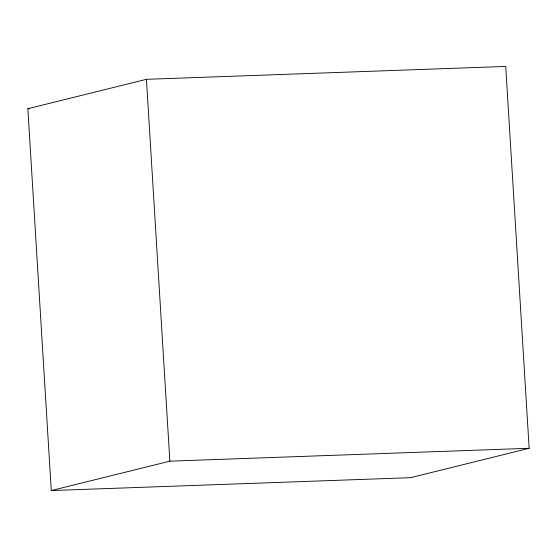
<?xml version="1.0" encoding="UTF-8"?>
<svg xmlns="http://www.w3.org/2000/svg" width="557" height="557" viewBox="0 0 557 557"><rect width="100%" height="100%" fill="white"/><g stroke="black" fill="none" stroke-linecap="round" stroke-linejoin="round"><path stroke-width="0.84" d="M27.85 108.712L146.442 79.317L505.728 66.436L529.15 448.288L410.558 477.683L51.272 490.564L27.85 108.712L29.584 108.65M51.272 490.564L169.864 461.168L529.15 448.288M146.442 79.317L169.864 461.168"/></g></svg>
